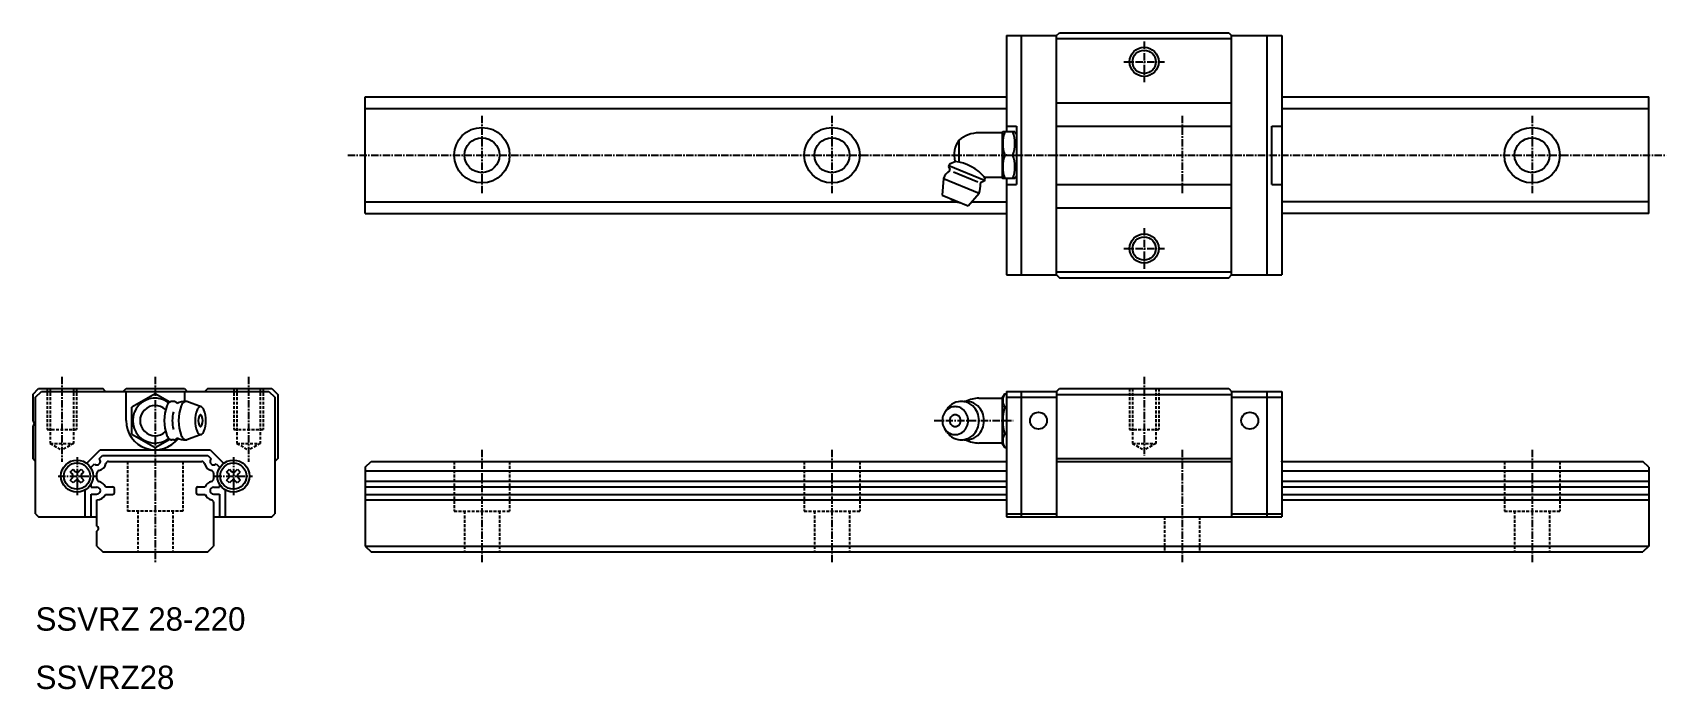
# Model space of a CAD drawing. Extents: x 9 to 290, y 10 to 123.
import ezdxf

# ---------------------------------------------------------------- set-up
doc = ezdxf.new("R2010")
doc.units = 0
doc.linetypes.add('CENTER', pattern=[2, 1.25, -0.25, 0.25, -0.25])
doc.linetypes.add('DASHED', pattern=[0.75, 0.5, -0.25])
doc.layers.get('0').update_dxf_attribs({"linetype": 'CONTINUOUS'})
doc.layers.add('CENTER', color=1, linetype='CENTER')

msp = doc.modelspace()

# ---------------------------------------------------------------- linework, layer by layer
at = {"color": 7, "linetype": 'CONTINUOUS'}
for p, q in [((176.39999, 122.000005), (184.999981, 122.000005)), ((176.39999, 122.000005), (176.39999, 105.49999)), ((178.899975, 122.000005), (178.899975, 81.000005)), ((184.999976, 121.999974), (185.499976, 122.499974)), ((184.999981, 121.500005), (214.999981, 121.500005)), ((184.999989, 80.999929), (184.999989, 121.999974)), ((185.499981, 122.500005), (214.499935, 122.500005)), ((214.499954, 122.499982), (214.99995, 121.999974)), ((214.999981, 122.000005), (223.599987, 122.000005)), ((214.999981, 81.00002), (214.999981, 121.999929)), ((221.099987, 81.000005), (221.099987, 122.000005)), ((223.599987, 122.000005), (223.599987, 81.000005)), ((66.500027, 111.500005), (176.39999, 111.500005)), ((66.500027, 91.500005), (66.500027, 111.500005)), ((66.500027, 109.500005), (176.39999, 109.500005)), ((184.999981, 110.500005), (214.999981, 110.500005)), ((223.599987, 111.500005), (286.500027, 111.500005)), ((223.599987, 109.500005), (286.399975, 109.500005)), ((286.500027, 91.49999), (286.500027, 111.500005)), ((176.39999, 106.500005), (178.099987, 106.500005)), ((178.099987, 106.500005), (178.099987, 96.500005)), ((184.999981, 106.500005), (214.999981, 106.500005)), ((221.89999, 96.500005), (221.89999, 106.500005)), ((221.89999, 106.500005), (223.599987, 106.500005)), ((168.231832, 104.099996), (168.231832, 100.319432)), ((175.675049, 105.349996), (171.675043, 105.349996)), ((175.675049, 105.349996), (175.675049, 97.649999)), ((175.761669, 105.499967), (175.675067, 105.349965)), ((177.85448, 105.49999), (175.761653, 105.49999)), ((177.854475, 105.499982), (178.099988, 105.074735)), ((176.108072, 101.500005), (177.508058, 101.500005)), ((166.461407, 99.572149), (166.672614, 99.062253)), ((166.614501, 99.941694), (166.46143, 99.572149)), ((166.537964, 99.756925), (172.635559, 97.231214)), ((167.736465, 100.406453), (166.614476, 99.941709)), ((167.322319, 98.674352), (171.468555, 96.956929)), ((165.601743, 97.496732), (165.399989, 94.657842)), ((165.601755, 97.496724), (171.699364, 94.971013)), ((172.559009, 97.046437), (172.049124, 96.835241)), ((172.528051, 97.860265), (172.712076, 97.415982)), ((172.712098, 97.41599), (172.559027, 97.046437)), ((175.675049, 97.649999), (172.712083, 97.649999)), ((175.67504, 97.649991), (175.761641, 97.499997)), ((177.85448, 97.500005), (175.761653, 97.500005)), ((176.39999, 97.500005), (176.39999, 81.000005)), ((176.39999, 96.500005), (178.099987, 96.500005)), ((178.099987, 97.925199), (177.85448, 97.499974)), ((184.999981, 96.500005), (214.999981, 96.500005)), ((221.89999, 96.500005), (223.599987, 96.500005)), ((66.500027, 93.500005), (167.805281, 93.500005)), ((165.400009, 94.657834), (169.834619, 92.820958)), ((169.834613, 92.820958), (171.699352, 94.971021)), ((170.423539, 93.500005), (176.39999, 93.500005)), ((184.999981, 92.500005), (214.999981, 92.500005)), ((286.399975, 93.500005), (223.599987, 93.500005)), ((66.500027, 91.500005), (176.39999, 91.500005)), ((286.500027, 91.49999), (223.599987, 91.49999)), ((184.999981, 81.500005), (214.999981, 81.500005)), ((176.39999, 81.000005), (184.999981, 81.000005)), ((184.999933, 80.99999), (185.499918, 80.49999)), ((185.499966, 80.500005), (214.49995, 80.500005)), ((214.499935, 80.499982), (214.999935, 80.999982)), ((214.999981, 81.000005), (223.599987, 81.000005)), ((9.499998, 60.5), (10.50001, 61.500008)), ((9.5, 60.5), (9.5, 55.924271)), ((9.999996, 60.000015), (10.999998, 61.000015)), ((10, 40), (10, 60.000015)), ((10.5, 61.5), (21.500015, 61.5)), ((10.999985, 61.000015), (50, 61.000015)), ((22.000003, 61.000015), (21.500014, 61.500008)), ((24.999996, 61.000008), (25.499999, 61.5)), ((25.499999, 61.5), (35.500044, 61.5)), ((25.5, 56), (25.5, 61.000015)), ((30.500006, 60.618843), (26.49999, 58.309433)), ((32.987472, 59.182693), (30.500001, 60.618835)), ((33.690669, 59.299988), (33.321116, 59.299988)), ((35.5, 61.000015), (35.5, 59.289246)), ((35.500044, 61.5), (36.000026, 61.000023)), ((38.387794, 58.376953), (35.940482, 59.268402)), ((39.500008, 61.500008), (39.000019, 61.000015)), ((39.500006, 61.5), (50.500015, 61.5)), ((50.000002, 61.000015), (51.000004, 60.000015)), ((50.500011, 61.500008), (51.500002, 60.500023)), ((51, 60.000015), (51, 40)), ((51.5, 60.500015), (51.5, 49.500015)), ((171.675184, 59.850011), (175.675044, 59.850011)), ((175.675044, 59.85001), (175.675044, 52.15)), ((175.675045, 59.850008), (176.108059, 60.60001)), ((176.108052, 60.600011), (176.399967, 60.600011)), ((176.399967, 61.000005), (184.999958, 61.000005)), ((176.399967, 61.000005), (176.399967, 39.500005)), ((176.399967, 60.000005), (184.999958, 60.000005)), ((178.899952, 61.000005), (178.899952, 39.500005)), ((184.999956, 60.999995), (185.499957, 61.499996)), ((184.999958, 61.000005), (184.999958, 39.500005)), ((184.999958, 60.500005), (214.999958, 60.500005)), ((185.499966, 61.500005), (214.499912, 61.500005)), ((214.499931, 61.499991), (214.999927, 60.999984)), ((214.999958, 61.000005), (214.999958, 39.500005)), ((214.999958, 61.000005), (223.599964, 61.000005)), ((214.999958, 60.000005), (223.599964, 60.000005)), ((221.099964, 39.500005), (221.099964, 61.000005)), ((223.599964, 61.000005), (223.599964, 39.500005)), ((26.499986, 55.999985), (26.499986, 58.309402)), ((165.832938, 57.42474), (166.197052, 57.959008)), ((176.108063, 58.300008), (176.399967, 58.300008)), ((9.5, 55.924271), (9.712133, 55.712135)), ((9.5, 55.075737), (9.712145, 55.28788)), ((9.5, 55.075729), (9.5, 49.500015)), ((26.499985, 53.690575), (30.5, 51.381165)), ((26.499986, 53.690582), (26.499986, 55.999985)), ((38.387797, 53.62307), (35.938018, 52.730728)), ((166.197056, 54.041032), (165.832943, 54.575301)), ((166.197058, 54.041037), (166.212871, 54.018023)), ((176.10806, 53.700017), (176.399967, 53.700017)), ((18.767098, 48.68708), (21.08001, 50.999992)), ((21.080002, 51), (39.919998, 51)), ((30.500006, 51.381165), (32.987477, 52.817307)), ((33.690669, 52.699997), (33.321116, 52.699997)), ((39.92, 50.999985), (42.232912, 48.687073)), ((175.675044, 52.149999), (171.675184, 52.149999)), ((176.108057, 51.400002), (175.675043, 52.150004)), ((176.108043, 51.400014), (176.399967, 51.400014)), ((10.000008, 49.000015), (9.499996, 49.500031)), ((15.937208, 47.185387), (16.414647, 47.662827)), ((16.414665, 47.662811), (16.781814, 47.295662)), ((17.418209, 47.295677), (17.785357, 47.662827)), ((17.785354, 47.662811), (18.262804, 47.185364)), ((19.5, 47.842575), (19.5, 48.005783)), ((19.500013, 48.005783), (20.072865, 48.578636)), ((20.921371, 49.427139), (21.494233, 50)), ((21.494217, 50), (39.505783, 50)), ((22.5, 49), (38.5, 49)), ((39.505788, 49.999985), (40.07864, 49.427132)), ((40.927145, 48.578629), (41.500009, 48.00576)), ((41.5, 48.005783), (41.5, 47.842575)), ((42.737207, 47.185371), (43.214657, 47.662827)), ((43.214664, 47.662804), (43.581813, 47.295654)), ((44.218219, 47.295677), (44.585367, 47.662827)), ((44.585363, 47.662811), (45.062814, 47.185364)), ((51.500004, 49.500031), (50.999992, 49.000015)), ((66.500004, 47.99999), (66.500004, 34.500005)), ((66.500011, 47.99998), (67.500019, 48.999981)), ((67.500019, 49.000005), (176.399967, 49.000005)), ((184.999958, 49.500021), (214.999958, 49.500021)), ((184.999958, 49.000005), (214.999958, 49.000005)), ((223.599964, 49.000005), (285.499965, 49.000005)), ((286.499997, 47.99998), (285.499989, 48.999981)), ((286.500004, 47.99999), (286.500004, 34.500005)), ((16.414655, 45.337212), (15.937204, 45.814667)), ((16.304356, 46.181824), (15.937207, 45.814674)), ((15.937215, 47.185364), (16.304363, 46.818214)), ((16.781806, 45.704376), (16.414658, 45.337227)), ((17.785364, 45.337212), (17.418216, 45.704361)), ((18.262796, 45.814674), (17.785357, 45.337234)), ((17.895659, 46.81823), (18.262807, 47.185371)), ((18.262815, 45.814667), (17.895666, 46.181808)), ((19.5, 44.600006), (19.5, 45.157455)), ((20.5, 46.000015), (20.5, 47)), ((40.5, 47), (40.5, 46.000015)), ((41.5, 45.157455), (41.5, 44.600006)), ((43.214664, 45.337212), (42.737214, 45.814667)), ((43.104366, 46.181824), (42.737218, 45.814674)), ((42.737226, 47.185364), (43.104373, 46.818214)), ((43.581805, 45.704384), (43.214657, 45.337234)), ((44.585375, 45.337212), (44.218215, 45.704376)), ((45.062806, 45.814674), (44.585356, 45.337227)), ((45.062814, 45.814651), (44.695655, 46.181816)), ((44.695659, 46.818237), (45.062806, 47.185387)), ((66.500004, 47.399999), (176.399967, 47.399999)), ((66.500004, 45.599996), (176.399967, 45.599996)), ((223.599964, 47.399999), (286.500004, 47.399999)), ((223.599964, 45.599996), (286.500004, 45.599996)), ((18.5, 39.500015), (18.5, 44.133057)), ((19.5, 44.600006), (20.5, 44.600006)), ((19.5, 39.500015), (19.5, 43.400009)), ((19.5, 43.400009), (20.5, 43.400009)), ((20.5, 37.924271), (20.5, 42.400009)), ((21.962021, 44.650009), (23.199997, 44.650009)), ((21.962021, 43.350006), (23.199997, 43.350006)), ((23.5, 43.650009), (23.5, 44.350006)), ((37.5, 44.350006), (37.5, 43.650009)), ((37.800003, 44.650009), (39.037979, 44.650009)), ((37.800003, 43.350006), (39.037979, 43.350006)), ((40.5, 44.600006), (41.5, 44.600006)), ((40.5, 43.400009), (41.5, 43.400009)), ((41.5, 43.400009), (41.5, 39.500015)), ((42.5, 44.133057), (42.5, 39.500015)), ((66.500004, 44.649999), (176.399967, 44.649999)), ((66.500004, 43.349996), (176.399967, 43.349996)), ((66.500004, 42.399999), (176.399967, 42.399999)), ((223.599964, 44.649999), (286.500004, 44.649999)), ((223.599964, 43.349996), (286.500004, 43.349996)), ((223.599964, 42.399999), (286.500004, 42.399999)), ((10.000013, 40), (10.500019, 39.5)), ((10.500015, 39.5), (20.5, 39.5)), ((40.5, 42), (40.5, 34.5)), ((40.5, 39.5), (50.5, 39.5)), ((50.500002, 39.5), (50.999998, 39.999985)), ((176.399967, 40.000005), (184.999958, 40.000005)), ((176.399967, 39.500005), (223.599964, 39.500005)), ((214.999958, 40.000005), (223.599964, 40.000005)), ((20.5, 34.5), (20.5, 37.075729)), ((20.50001, 37.924271), (20.712145, 37.712143)), ((20.50001, 37.075737), (20.712145, 37.287872)), ((20.499995, 34.500015), (21.499996, 33.500008)), ((39.500004, 33.500008), (40.500005, 34.500015)), ((66.50002, 34.500005), (286.500004, 34.500005)), ((66.500027, 34.499998), (67.500027, 33.5)), ((286.499981, 34.499998), (285.499981, 33.5)), ((21.5, 33.5), (39.5, 33.5)), ((67.500019, 33.500005), (285.499986, 33.500005))]:
    msp.add_line(p, q, dxfattribs=at)
at = {"color": 1, "linetype": 'CENTER'}
for p, q in [((199.999981, 121.000005), (199.999981, 114.000005)), ((196.499981, 117.500005), (203.499981, 117.500005)), ((63.500027, 101.500005), (289.500027, 101.499998)), ((199.999981, 89.000005), (199.999981, 82.000005)), ((196.499981, 85.500005), (203.499981, 85.500005)), ((14.5, 63.497665), (14.5, 48.947678)), ((30.5, 63.500015), (30.5, 31.500015)), ((46.5, 63.497665), (46.5, 48.947678)), ((199.999958, 63.497655), (199.999958, 49.945333)), ((163.988596, 56.000005), (177.52804, 56.000005)), ((86.500004, 51.000005), (86.500004, 31.500005)), ((146.500004, 51.000005), (146.500004, 31.500005)), ((206.500004, 51.000005), (206.500004, 31.500005)), ((266.500004, 51.000005), (266.500004, 31.500005)), ((17.099991, 49.750015), (17.099991, 43.250015)), ((43.900009, 49.750015), (43.900009, 43.250015)), ((13.849991, 46.500015), (20.349991, 46.500015)), ((40.650009, 46.500015), (47.150009, 46.500015))]:
    msp.add_line(p, q, dxfattribs=at)
at = {"color": 3, "linetype": 'DASHED'}
for p, q in [((12, 61.5), (12, 54.5)), ((12.5, 61.5), (12.5, 52.100006)), ((16.5, 61.5), (16.5, 52.100006)), ((17, 61.5), (17, 54.5)), ((44, 61.5), (44, 54.5)), ((44.5, 61.5), (44.5, 52.100006)), ((48.5, 61.5), (48.5, 52.100006)), ((49, 61.5), (49, 54.5)), ((197.499958, 61.500005), (197.499958, 54.500005)), ((197.999958, 61.500005), (197.999958, 52.100011)), ((201.999958, 61.500005), (201.999958, 52.100011)), ((202.499958, 61.500005), (202.499958, 54.500005)), ((12, 54.5), (17, 54.5)), ((44, 54.5), (49, 54.5)), ((197.499958, 54.500005), (202.499958, 54.500005)), ((12.499988, 52.1), (14.499992, 50.945301)), ((12.5, 52.100006), (16.5, 52.100006)), ((16.499979, 52.099995), (14.499975, 50.945297)), ((44.499988, 52.1), (46.499992, 50.945301)), ((44.5, 52.100006), (48.5, 52.100006)), ((48.499979, 52.099995), (46.499975, 50.945297)), ((197.999946, 52.100005), (199.99995, 50.945306)), ((197.999958, 52.100011), (201.999958, 52.100011)), ((201.999937, 52.1), (199.999933, 50.945302)), ((25.75, 49.000003), (25.75, 40.5)), ((35.25, 49.000003), (35.25, 40.5)), ((81.750004, 49.000005), (81.750004, 40.500005)), ((91.250004, 49.000005), (91.250004, 40.500005)), ((141.750004, 49.000005), (141.750004, 40.500005)), ((151.250004, 49.000005), (151.250004, 40.500005)), ((261.750004, 49.000005), (261.750004, 40.500005)), ((271.250004, 49.000005), (271.250004, 40.500005)), ((35.25, 40.5), (25.75, 40.5)), ((27.5, 40.5), (27.5, 33.5)), ((33.5, 40.5), (33.5, 33.5)), ((81.750004, 40.500005), (91.250004, 40.500005)), ((83.500004, 40.500005), (83.500004, 33.500005)), ((89.500004, 40.500005), (89.500004, 33.500005)), ((141.750004, 40.500005), (151.250004, 40.500005)), ((143.500004, 40.500005), (143.500004, 33.500005)), ((149.500004, 40.500005), (149.500004, 33.500005)), ((203.500004, 39.500005), (203.500004, 33.500005)), ((209.500004, 39.500005), (209.500004, 33.500005)), ((261.750004, 40.500005), (271.250004, 40.500005)), ((263.500004, 40.500005), (263.500004, 33.500005)), ((269.500004, 40.500005), (269.500004, 33.500005))]:
    msp.add_line(p, q, dxfattribs=at)
at = {"color": 3, "linetype": 'CONTINUOUS'}
for centre in [(199.999981, 117.500005), (199.999981, 85.500005)]:
    msp.add_circle(centre, 2.5, dxfattribs=at)
at = {"color": 7, "linetype": 'CONTINUOUS'}
for centre, radius in [((199.999981, 117.500005), 2), ((86.500072, 101.500005), 4.75), ((86.500072, 101.500005), 3), ((146.500072, 101.500005), 4.75), ((146.500072, 101.500005), 3), ((266.500072, 101.500005), 4.75), ((266.500072, 101.500005), 3), ((199.999981, 85.500005), 2), ((181.899967, 55.99999), 1.449999), ((218.099979, 55.99999), 1.449999), ((17.099991, 46.5), 2.749999), ((17.099991, 46.5), 2.249999), ((43.899994, 46.5), 2.749999), ((43.899994, 46.5), 2.249999)]:
    msp.add_circle(centre, radius, dxfattribs=at)
for centre, radius, start, end in [((172.147186, 101.49999), 4.699998, 146.413773, 193.178802), ((171.903166, 99.354345), 5.999997, 92.178871, 127.726128), ((181.708162, 103.49999), 5.946512, 160.346466, 199.653458), ((171.907952, 103.500005), 5.946529, 340.346527, 19.653477), ((181.708162, 99.500005), 5.946512, 160.346466, 199.653458), ((171.907952, 99.500005), 5.946529, 340.346527, 19.653477), ((168.650537, 96.233892), 3.300001, 128.16394, 157.499847), ((166.487834, 98.985738), 0.200001, 308.164124, 22.500431), ((166.600741, 92.487493), 7.999998, 40.189182, 83.034012), ((168.650537, 96.233892), 3.299999, 337.5, 6.835998), ((172.125656, 96.650487), 0.2, 112.499573, 186.835464), ((168.780554, 96.547765), 3.2, 229.290024, 265.709991), ((30.499984, 56), 3.849999, 52.507736, 307.492126), ((33.823625, 58.053276), 1.397423, 121.100311, 160.143906), ((33.32112, 58.795189), 0.504785, 90.903221, 115.752029), ((33.69067, 58.795189), 0.504785, 64.247971, 90.902901), ((33.188164, 58.053276), 1.397423, 39.427479, 58.899673), ((35.766096, 55.999985), 3.300003, 89.999985, 117.054504), ((36.268603, 58.053276), 1.397423, 121.100296, 160.143906), ((35.766098, 58.795189), 0.504782, 68.687515, 115.751984), ((168.686238, 56.352307), 2.952157, 101.036293, 132.526291), ((168.650521, 56.479603), 2.820397, 89.999977, 100.819176), ((168.650521, 56.479603), 2.820397, 79.180763, 89.999977), ((169.51019, 56.47961), 2.820392, 89.999977, 98.765778), ((168.614805, 56.352307), 2.952156, 47.473652, 78.963654), ((171.903182, 53.854346), 6, 92.177719, 114.893784), ((169.51019, 56.47961), 2.820392, 79.18074, 89.999977), ((169.474471, 56.35231), 2.952156, 47.473625, 78.963608), ((177.843649, 59.450017), 2.082014, 146.471832, 213.52861), ((30.499984, 56), 2.599998, 46.621258, 313.378754), ((39.365976, 55.999977), 7.307859, 159.761932, 200.237946), ((38.736921, 55.999985), 5.306936, 163.626358, 196.372772), ((41.810954, 55.999977), 7.307859, 159.761932, 200.237946), ((42.647506, 55.999985), 5.306932, 159.730652, 200.269333), ((38.625255, 57.492477), 1.016733, 121.051376, 160.104004), ((40.093822, 55.999985), 2.21575, 159.773819, 200.226166), ((38.412969, 56.622322), 0.423399, 121.118462, 160.158768), ((38.260573, 58.031761), 0.368218, 64.286964, 115.712906), ((38.260572, 56.847191), 0.152796, 64.233658, 115.766342), ((38.108175, 56.622322), 0.423397, 19.841225, 58.881424), ((37.89589, 57.492477), 1.016734, 19.895979, 58.948532), ((36.427321, 55.999985), 2.21575, 339.773804, 20.226175), ((33.873637, 55.999985), 5.306932, 339.730652, 20.269337), ((167.929758, 56.000005), 2.52979, 133.386032, 226.613922), ((167.643254, 56.256223), 2.147025, 101.036324, 132.526276), ((169.080181, 56.000005), 3.478461, 133.386017, 145.806702), ((167.747479, 56.000005), 1.054077, 133.386078, 226.613861), ((167.6281, 56.106765), 0.894588, 101.036331, 132.526337), ((167.617277, 56.348805), 2.051197, 79.180756, 100.819183), ((167.617277, 56.14534), 0.854661, 79.180717, 100.819214), ((167.606454, 56.106765), 0.894589, 47.473598, 78.963608), ((167.5913, 56.256223), 2.147025, 47.473667, 78.963623), ((167.487075, 56.000005), 1.054077, 313.386078, 46.613865), ((167.304796, 56.000005), 2.52979, 313.386047, 46.613922), ((168.220861, 56.000005), 3.478461, 313.386017, 46.613934), ((169.080523, 56.000005), 3.478465, 313.386078, 46.61388), ((183.570007, 56.00002), 7.808372, 162.869141, 197.130844), ((9.499985, 55.5), 0.300002, 314.999481, 45.000515), ((30.5, 56), 4.999999, 180, 322.61261), ((33.823622, 53.946693), 1.397425, 199.856079, 238.899643), ((36.2686, 53.946693), 1.397425, 199.856079, 238.899628), ((38.625253, 54.507492), 1.016734, 199.895981, 238.948532), ((38.412968, 55.377647), 0.423398, 199.841202, 238.881424), ((38.26057, 53.968208), 0.368218, 244.286957, 295.712891), ((38.260571, 55.152779), 0.152796, 244.233658, 295.766327), ((38.108174, 55.377647), 0.423399, 301.118469, 340.158783), ((37.895888, 54.507492), 1.016733, 301.051392, 340.104004), ((167.643254, 55.743788), 2.147025, 227.473663, 258.963623), ((169.080181, 56.000005), 3.47846, 214.653, 226.613937), ((168.686237, 55.647703), 2.952156, 227.473663, 258.963654), ((167.6281, 55.893245), 0.894589, 227.473602, 258.963623), ((167.617277, 55.651206), 2.051197, 259.180756, 280.819183), ((167.617277, 55.85467), 0.854661, 259.180725, 280.819214), ((167.606454, 55.893245), 0.894588, 281.036316, 312.526337), ((167.5913, 55.743788), 2.147025, 281.036316, 312.526276), ((168.614805, 55.647703), 2.952156, 281.036285, 312.526306), ((169.474471, 55.647701), 2.952156, 281.036346, 312.526306), ((177.843649, 52.549994), 2.082014, 146.471329, 213.527618), ((33.321116, 53.204781), 0.504785, 244.24794, 270.393188), ((33.690672, 53.204781), 0.504788, 270.392853, 295.752045), ((33.188166, 53.946693), 1.397424, 301.100342, 320.570099), ((35.766096, 55.999985), 3.300001, 242.945496, 269.999969), ((35.766094, 53.204781), 0.504785, 244.247864, 289.935638), ((168.650521, 55.520407), 2.820398, 259.180756, 280.819183), ((169.51019, 55.5204), 2.820392, 261.237854, 280.819214), ((171.903183, 58.145666), 6, 245.106216, 267.822266), ((20.5, 49), 0.600002, 224.609497, 45.39069), ((20.5, 49), 1.599997, 282.680176, 347.319885), ((22.5, 48.550003), 0.449997, 90.000122, 167.319962), ((38.5, 48.550003), 0.45, 12.680031, 89.999878), ((40.5, 49), 1.599999, 192.680099, 257.319855), ((40.5, 49), 0.6, 134.609314, 315.390503), ((15.986145, 46.5), 0.450001, 314.999908, 45.000088), ((17.099991, 45.386169), 0.450001, 45.000088, 134.999832), ((17.099991, 47.613861), 0.45, 225.000168, 314.999908), ((18.213837, 46.5), 0.450001, 134.999908, 225.000092), ((20.949982, 47), 0.450001, 102.680122, 180), ((20.949982, 46), 0.45, 179.999023, 257.319641), ((20.5, 44), 1.599998, 23.969576, 77.319847), ((40.5, 44), 1.599997, 102.680115, 156.030426), ((40.050003, 47), 0.45, 0, 77.319878), ((40.050003, 46), 0.450001, 282.680359, 0.000971), ((42.786163, 46.5), 0.450001, 314.999908, 45.000088), ((43.899994, 45.386169), 0.450001, 45.000088, 134.999832), ((43.899994, 47.613861), 0.45, 225.000168, 314.999908), ((45.013855, 46.5), 0.450001, 134.999908, 225.000092), ((20.5, 44), 0.599998, 270.000092, 90), ((20.5, 44), 1.599998, 270.000061, 336.030731), ((23.199982, 44.350006), 0.3, 0, 90), ((23.199982, 43.650009), 0.300003, 270, 0), ((37.800003, 44.350006), 0.300003, 90, 180), ((37.800003, 43.650009), 0.3, 180, 270), ((40.5, 44), 1.599999, 203.969254, 257.319855), ((40.5, 44), 0.599998, 90, 269.999908), ((40.050003, 42), 0.45, 0, 77.319878), ((20.5, 37.5), 0.300003, 314.999603, 45.000385)]:
    msp.add_arc(centre, radius, start, end, dxfattribs=at)
for p in [(176.39999, 101.500005), (223.599987, 101.500005), (223.599987, 101.500005), (30.5, 61.5), (176.399967, 49.000005), (223.599964, 49.000005)]:
    msp.add_point(p, dxfattribs=at)
at = {"layer": 'CENTER', "color": 1, "linetype": 'CENTER'}
for p, q in [((86.500072, 108.250005), (86.500072, 94.750005)), ((146.500072, 108.250005), (146.500072, 94.750005)), ((206.500072, 108.250005), (206.500072, 94.750005)), ((266.500072, 108.250005), (266.500072, 94.750005))]:
    msp.add_line(p, q, dxfattribs=at)

# ---------------------------------------------------------------- texts
at = {"color": 7, "linetype": 'CONTINUOUS'}
for s, p in [('SSVRZ 28-220', (10, 20)), ('SSVRZ28', (10, 10))]:
    msp.add_text(s, height=4, dxfattribs=at).set_placement(p)

doc.saveas('drawing.dxf')
